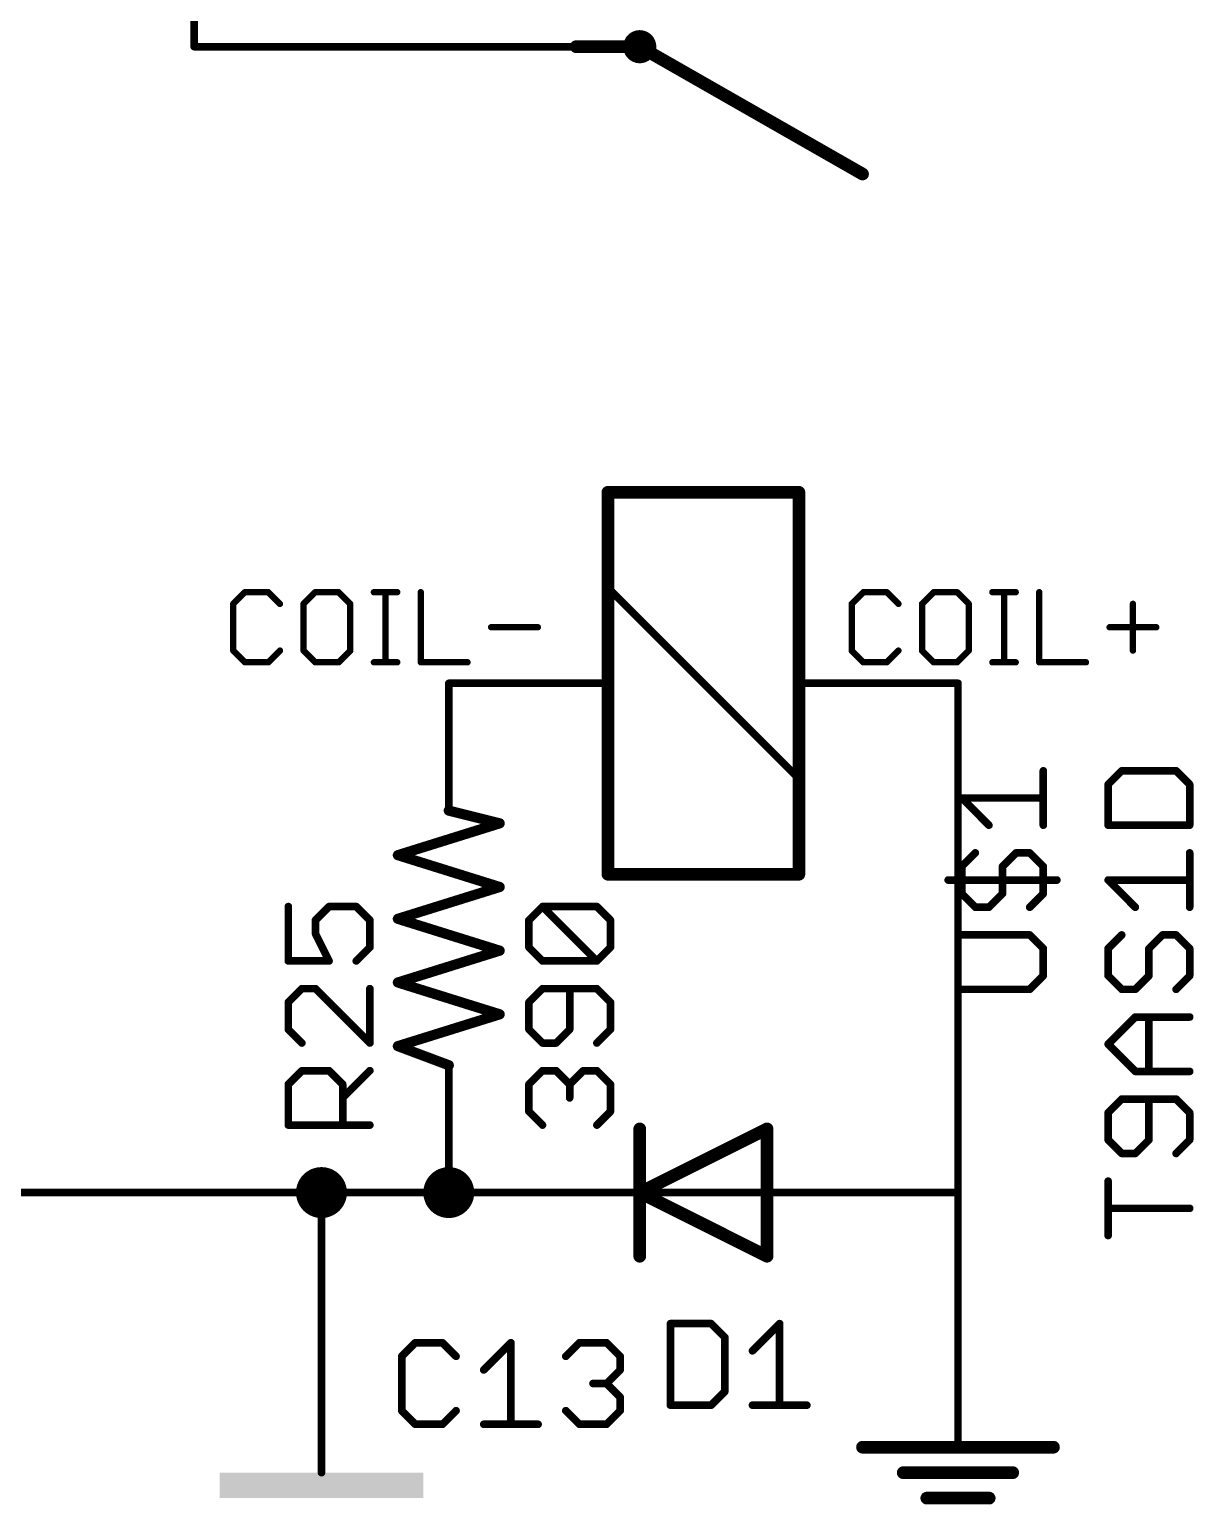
# Model space of a CAD drawing. Extents: x -40 to 215, y -109 to 87.
# Drawn here: x 11.95 to 35.18, y -6.22 to 23.2 of the extents above; entities that cross this region are included whole.
import ezdxf

# ---------------------------------------------------------------- set-up
doc = ezdxf.new("R2010")
doc.units = 0
for name, color, linetype in [('91', 94, 'CONTINUOUS'), ('94', 14, 'CONTINUOUS'), ('95', 251, 'CONTINUOUS'), ('96', 251, 'CONTINUOUS')]:
    doc.layers.add(name, color=color, linetype=linetype)

# ---------------------------------------------------------------- blocks, each defined once
blk = doc.blocks.new('RECT')
blk.add_solid([(-0.5, -0.5), (0.5, -0.5), (-0.5, 0.5), (0.5, 0.5)])

msp = doc.modelspace()

# ---------------------------------------------------------------- linework, layer by layer
at = {"layer": '91', "const_width": 0.1524}
for points in [[(15.24, 33.02), (15.24, 22.86)], [(15.24, 22.86), (20.32, 22.86)], [(30.48, 10.16), (30.48, 0)], [(2.54, 0), (17.78, 0)], [(20.32, 0), (17.78, 0)], [(17.78, 0), (17.78, -2.54)], [(22.86, 0), (20.32, 0)], [(30.48, 0), (27.94, 0)], [(30.48, 0), (30.48, -2.54)]]:
    msp.add_lwpolyline(points, dxfattribs=at)
at = {"layer": '91'}
for points, const_width in [([(15.24, 22.8981, 1), (15.24, 22.8219)], 0.0762), ([(15.2019, 22.86, 1), (15.2781, 22.86)], 0.0762), ([(20.32, 22.8219, 1), (20.32, 22.8981)], 0.0762), ([(30.5181, 10.16, 1), (30.4419, 10.16)], 0.0762), ([(17.78, -0.254, 1), (17.78, 0.254, 1), (17.78, -0.254)], 0.508), ([(20.32, -0.254, 1), (20.32, 0.254, 1), (20.32, -0.254)], 0.508), ([(17.78, 0.0381, 1), (17.78, -0.0381)], 0.0762), ([(17.8181, 0, 1), (17.7419, 0)], 0.0762), ([(17.78, -0.0381, 1), (17.78, 0.0381)], 0.0762), ([(20.32, 0.0381, 1), (20.32, -0.0381)], 0.0762), ([(20.32, -0.0381, 1), (20.32, 0.0381)], 0.0762), ([(22.86, -0.0381, 1), (22.86, 0.0381)], 0.0762), ([(27.94, 0.0381, 1), (27.94, -0.0381)], 0.0762), ([(30.5181, 0, 1), (30.4419, 0)], 0.0762), ([(30.4419, 0, 1), (30.5181, 0)], 0.0762), ([(30.48, -0.0381, 1), (30.48, 0.0381)], 0.0762), ([(17.7419, -2.54, 1), (17.8181, -2.54)], 0.0762), ([(30.4419, -2.54, 1), (30.5181, -2.54)], 0.0762)]:
    msp.add_lwpolyline(points, format="xyb", dxfattribs=dict(at, const_width=const_width))
at = {"layer": '94'}
for points, const_width in [([(24.13, 22.86), (22.86, 22.86)], 0.254), ([(24.13, 22.86), (28.575, 20.32)], 0.254), ([(20.32, 22.86), (22.86, 22.86)], 0.1524), ([(23.495, 13.97), (23.495, 12.065)], 0.254), ([(27.305, 13.97), (23.495, 13.97)], 0.254), ([(27.305, 10.16), (27.305, 13.97)], 0.254), ([(23.495, 12.065), (23.495, 10.16)], 0.254), ([(23.495, 12.065), (27.305, 8.255)], 0.1524), ([(20.32, 10.16), (20.32, 7.62)], 0.1524), ([(20.32, 10.16), (22.86, 10.16)], 0.1524), ([(22.86, 10.16), (23.495, 10.16)], 0.1524), ([(23.495, 10.16), (23.495, 6.35)], 0.254), ([(27.305, 8.255), (27.305, 10.16)], 0.254), ([(27.94, 10.16), (27.305, 10.16)], 0.1524), ([(30.48, 10.16), (27.94, 10.16)], 0.1524), ([(27.305, 6.35), (27.305, 8.255)], 0.254), ([(21.336, 7.366), (20.32, 7.62)], 0.2032), ([(19.304, 6.731), (21.336, 7.366)], 0.2032), ([(21.336, 6.096), (19.304, 6.731)], 0.2032), ([(23.495, 6.35), (27.305, 6.35)], 0.254), ([(19.304, 5.461), (21.336, 6.096)], 0.2032), ([(21.336, 4.826), (19.304, 5.461)], 0.2032), ([(19.304, 4.191), (21.336, 4.826)], 0.2032), ([(21.336, 3.556), (19.304, 4.191)], 0.2032), ([(19.304, 2.921), (21.336, 3.556)], 0.2032), ([(20.32, 2.54), (19.304, 2.921)], 0.2032), ([(20.32, 0), (20.32, 2.54)], 0.1524), ([(26.67, 1.27), (24.13, 0)], 0.254), ([(24.13, 0), (24.13, 1.27)], 0.254), ([(26.67, -1.27), (26.67, 1.27)], 0.254), ([(22.86, 0), (25.4, 0)], 0.1524), ([(24.13, 0), (26.67, -1.27)], 0.254), ([(24.13, -1.27), (24.13, 0)], 0.254), ([(27.94, 0), (25.4, 0)], 0.1524), ([(17.78, -2.54), (17.78, -5.08)], 0.1524), ([(30.48, -2.54), (30.48, -5.08)], 0.1524), ([(28.575, -5.08), (32.385, -5.08)], 0.254), ([(17.78, -5.08), (17.78, -5.588)], 0.1524), ([(29.3878, -5.588), (31.5722, -5.588)], 0.254), ([(29.8577, -6.096), (31.1023, -6.096)], 0.254)]:
    msp.add_lwpolyline(points, dxfattribs=dict(at, const_width=const_width))
for points, const_width in [([(22.86, 22.9235, 1), (22.86, 22.7965)], 0.127), ([(24.13, 22.733, 1), (24.13, 22.987, 1), (24.13, 22.733)], 0.4064), ([(24.1615, 22.9151, 1), (24.0985, 22.8049)], 0.127), ([(24.13, 22.7965, 1), (24.13, 22.9235)], 0.127), ([(20.32, 22.8981, 1), (20.32, 22.8219)], 0.0762), ([(22.86, 22.8219, 1), (22.86, 22.8981)], 0.0762), ([(28.5435, 20.2649, 1), (28.6065, 20.3751)], 0.127), ([(23.5585, 13.97, 1), (23.4315, 13.97)], 0.127), ([(23.495, 14.0335, 1), (23.495, 13.9065)], 0.127), ([(27.3685, 13.97, 1), (27.2415, 13.97)], 0.127), ([(27.305, 13.9065, 1), (27.305, 14.0335)], 0.127), ([(23.5585, 12.065, 1), (23.4315, 12.065)], 0.127), ([(23.4315, 12.065, 1), (23.5585, 12.065)], 0.127), ([(23.5219, 12.0919, 1), (23.4681, 12.0381)], 0.0762), ([(20.3581, 10.16, 1), (20.2819, 10.16)], 0.0762), ([(20.32, 10.1981, 1), (20.32, 10.1219)], 0.0762), ([(22.86, 10.1981, 1), (22.86, 10.1219)], 0.0762), ([(22.86, 10.1219, 1), (22.86, 10.1981)], 0.0762), ([(23.5585, 10.16, 1), (23.4315, 10.16)], 0.127), ([(23.4315, 10.16, 1), (23.5585, 10.16)], 0.127), ([(23.495, 10.1219, 1), (23.495, 10.1981)], 0.0762), ([(27.3685, 10.16, 1), (27.2415, 10.16)], 0.127), ([(27.2415, 10.16, 1), (27.3685, 10.16)], 0.127), ([(27.305, 10.1981, 1), (27.305, 10.1219)], 0.0762), ([(27.94, 10.1981, 1), (27.94, 10.1219)], 0.0762), ([(27.94, 10.1219, 1), (27.94, 10.1981)], 0.0762), ([(30.48, 10.1219, 1), (30.48, 10.1981)], 0.0762), ([(27.3685, 8.255, 1), (27.2415, 8.255)], 0.127), ([(27.2415, 8.255, 1), (27.3685, 8.255)], 0.127), ([(27.2781, 8.2281, 1), (27.3319, 8.2819)], 0.0762), ([(20.3323, 7.6693, 1), (20.3077, 7.5707)], 0.1016), ([(20.2819, 7.62, 1), (20.3581, 7.62)], 0.0762), ([(21.3512, 7.3175, 1), (21.3208, 7.4145)], 0.1016), ([(21.3237, 7.3167, 1), (21.3483, 7.4153)], 0.1016), ([(19.3192, 6.7795, 1), (19.2888, 6.6825)], 0.1016), ([(19.2888, 6.7795, 1), (19.3192, 6.6825)], 0.1016), ([(23.495, 6.4135, 1), (23.495, 6.2865)], 0.127), ([(27.305, 6.2865, 1), (27.305, 6.4135)], 0.127), ([(21.3512, 6.0475, 1), (21.3208, 6.1445)], 0.1016), ([(21.3208, 6.0475, 1), (21.3512, 6.1445)], 0.1016), ([(23.4315, 6.35, 1), (23.5585, 6.35)], 0.127), ([(27.2415, 6.35, 1), (27.3685, 6.35)], 0.127), ([(19.3192, 5.5095, 1), (19.2888, 5.4125)], 0.1016), ([(19.2888, 5.5095, 1), (19.3192, 5.4125)], 0.1016), ([(21.3512, 4.7775, 1), (21.3208, 4.8745)], 0.1016), ([(21.3208, 4.7775, 1), (21.3512, 4.8745)], 0.1016), ([(19.3192, 4.2395, 1), (19.2888, 4.1425)], 0.1016), ([(19.2888, 4.2395, 1), (19.3192, 4.1425)], 0.1016), ([(21.3512, 3.5075, 1), (21.3208, 3.6045)], 0.1016), ([(21.3208, 3.5075, 1), (21.3512, 3.6045)], 0.1016), ([(19.3218, 2.9686, 1), (19.2862, 2.8734)], 0.1016), ([(19.2888, 2.9695, 1), (19.3192, 2.8725)], 0.1016), ([(20.3581, 2.54, 1), (20.2819, 2.54)], 0.0762), ([(20.3022, 2.4924, 1), (20.3378, 2.5876)], 0.1016), ([(24.1935, 1.27, 1), (24.0665, 1.27)], 0.127), ([(26.7335, 1.27, 1), (26.6065, 1.27)], 0.127), ([(26.6984, 1.2132, 1), (26.6416, 1.3268)], 0.127), ([(20.2819, 0, 1), (20.3581, 0)], 0.0762), ([(22.86, 0.0381, 1), (22.86, -0.0381)], 0.0762), ([(24.1584, 0.0568, 1), (24.1016, -0.0568)], 0.127), ([(24.1935, 0, 1), (24.0665, 0)], 0.127), ([(24.1016, 0.0568, 1), (24.1584, -0.0568)], 0.127), ([(24.0665, 0, 1), (24.1935, 0)], 0.127), ([(25.4, 0.0381, 1), (25.4, -0.0381)], 0.0762), ([(25.4, -0.0381, 1), (25.4, 0.0381)], 0.0762), ([(27.94, -0.0381, 1), (27.94, 0.0381)], 0.0762), ([(26.6416, -1.3268, 1), (26.6984, -1.2132)], 0.127), ([(24.0665, -1.27, 1), (24.1935, -1.27)], 0.127), ([(26.6065, -1.27, 1), (26.7335, -1.27)], 0.127), ([(17.8181, -2.54, 1), (17.7419, -2.54)], 0.0762), ([(30.5181, -2.54, 1), (30.4419, -2.54)], 0.0762), ([(28.575, -5.0165, 1), (28.575, -5.1435)], 0.127), ([(32.385, -5.1435, 1), (32.385, -5.0165)], 0.127), ([(17.8181, -5.08, 1), (17.7419, -5.08)], 0.0762), ([(17.7419, -5.08, 1), (17.8181, -5.08)], 0.0762), ([(30.4419, -5.08, 1), (30.5181, -5.08)], 0.0762), ([(17.7419, -5.588, 1), (17.8181, -5.588)], 0.0762), ([(29.3878, -5.5245, 1), (29.3878, -5.6515)], 0.127), ([(31.5722, -5.6515, 1), (31.5722, -5.5245)], 0.127), ([(29.8577, -6.0325, 1), (29.8577, -6.1595)], 0.127), ([(31.1023, -6.1595, 1), (31.1023, -6.0325)], 0.127)]:
    msp.add_lwpolyline(points, format="xyb", dxfattribs=dict(at, const_width=const_width))
at = {"layer": '95'}
for points, const_width in [([(16.2523, 11.9773), (16.0193, 11.7443)], 0.127), ([(16.0193, 11.7443), (16.0193, 10.8121)], 0.127), ([(16.7184, 11.9773), (16.2523, 11.9773)], 0.127), ([(16.9514, 11.7443), (16.7184, 11.9773)], 0.127), ([(17.6556, 11.9773), (17.4225, 11.7443)], 0.127), ([(17.4225, 11.7443), (17.4225, 10.8121)], 0.127), ([(18.1216, 11.9773), (17.6556, 11.9773)], 0.127), ([(18.3547, 11.7443), (18.1216, 11.9773)], 0.127), ([(18.3547, 10.8121), (18.3547, 11.7443)], 0.127), ([(18.8258, 11.9773), (19.2919, 11.9773)], 0.127), ([(19.0589, 10.5791), (19.0589, 11.9773)], 0.127), ([(19.7613, 11.9773), (19.7613, 10.5791)], 0.127), ([(28.5921, 11.9773), (28.3591, 11.7443)], 0.127), ([(28.3591, 11.7443), (28.3591, 10.8121)], 0.127), ([(29.0582, 11.9773), (28.5921, 11.9773)], 0.127), ([(29.2912, 11.7443), (29.0582, 11.9773)], 0.127), ([(29.9954, 11.9773), (29.7624, 11.7443)], 0.127), ([(29.7624, 11.7443), (29.7624, 10.8121)], 0.127), ([(30.4615, 11.9773), (29.9954, 11.9773)], 0.127), ([(30.6945, 11.7443), (30.4615, 11.9773)], 0.127), ([(30.6945, 10.8121), (30.6945, 11.7443)], 0.127), ([(31.1657, 11.9773), (31.6317, 11.9773)], 0.127), ([(31.3987, 10.5791), (31.3987, 11.9773)], 0.127), ([(32.1012, 11.9773), (32.1012, 10.5791)], 0.127), ([(33.9705, 11.7443), (33.9705, 10.8121)], 0.127), ([(21.1646, 11.2782), (22.0967, 11.2782)], 0.127), ([(33.5045, 11.2782), (34.4366, 11.2782)], 0.127), ([(16.0193, 10.8121), (16.2523, 10.5791)], 0.127), ([(16.2523, 10.5791), (16.7184, 10.5791)], 0.127), ([(16.7184, 10.5791), (16.9514, 10.8121)], 0.127), ([(17.4225, 10.8121), (17.6556, 10.5791)], 0.127), ([(17.6556, 10.5791), (18.1216, 10.5791)], 0.127), ([(18.1216, 10.5791), (18.3547, 10.8121)], 0.127), ([(18.8258, 10.5791), (19.2919, 10.5791)], 0.127), ([(19.7613, 10.5791), (20.6935, 10.5791)], 0.127), ([(28.3591, 10.8121), (28.5921, 10.5791)], 0.127), ([(28.5921, 10.5791), (29.0582, 10.5791)], 0.127), ([(29.0582, 10.5791), (29.2912, 10.8121)], 0.127), ([(29.7624, 10.8121), (29.9954, 10.5791)], 0.127), ([(29.9954, 10.5791), (30.4615, 10.5791)], 0.127), ([(30.4615, 10.5791), (30.6945, 10.8121)], 0.127), ([(31.1657, 10.5791), (31.6317, 10.5791)], 0.127), ([(32.1012, 10.5791), (33.0333, 10.5791)], 0.127), ([(32.1818, 7.329), (32.1818, 8.4137)], 0.1524), ([(31.0971, 7.329), (30.5548, 7.8714)], 0.1524), ([(30.5548, 7.8714), (32.1818, 7.8714)], 0.1524), ([(30.5548, 6.5054), (30.826, 6.7765)], 0.1524), ([(31.6395, 6.7765), (31.3683, 6.5054)], 0.1524), ([(31.9106, 6.7765), (31.6395, 6.7765)], 0.1524), ([(32.1818, 6.5054), (31.9106, 6.7765)], 0.1524), ([(30.5548, 5.963), (30.5548, 6.5054)], 0.1524), ([(31.3683, 6.5054), (31.3683, 5.963)], 0.1524), ([(32.1818, 5.963), (32.1818, 6.5054)], 0.1524), ([(30.2836, 6.2342), (32.453, 6.2342)], 0.1524), ([(30.826, 5.6919), (30.5548, 5.963)], 0.1524), ([(31.3683, 5.963), (31.0971, 5.6919)], 0.1524), ([(31.9106, 5.6919), (32.1818, 5.963)], 0.1524), ([(17.1182, 5.7052), (17.1182, 4.6205)], 0.1524), ([(17.6605, 5.434), (17.9317, 5.7052)], 0.1524), ([(17.9317, 5.7052), (18.474, 5.7052)], 0.1524), ([(18.474, 5.7052), (18.7452, 5.434)], 0.1524), ([(31.0971, 5.6919), (30.826, 5.6919)], 0.1524), ([(17.6605, 5.1628), (17.6605, 5.434)], 0.1524), ([(18.7452, 5.434), (18.7452, 4.8917)], 0.1524), ([(17.9317, 4.6205), (17.6605, 5.1628)], 0.1524), ([(31.9106, 5.1394), (30.5548, 5.1394)], 0.1524), ([(32.1818, 4.8682), (31.9106, 5.1394)], 0.1524), ([(18.7452, 4.8917), (18.474, 4.6205)], 0.1524), ([(32.1818, 4.3259), (32.1818, 4.8682)], 0.1524), ([(17.1182, 4.6205), (17.9317, 4.6205)], 0.1524), ([(17.3894, 4.068), (17.1182, 3.7969)], 0.1524), ([(17.6605, 4.068), (17.3894, 4.068)], 0.1524), ([(18.7452, 2.9834), (17.6605, 4.068)], 0.1524), ([(18.7452, 4.068), (18.7452, 2.9834)], 0.1524), ([(30.5548, 4.0547), (31.9106, 4.0547)], 0.1524), ([(31.9106, 4.0547), (32.1818, 4.3259)], 0.1524), ([(17.1182, 3.7969), (17.1182, 3.2545)], 0.1524), ([(17.1182, 3.2545), (17.3894, 2.9834)], 0.1524), ([(17.1182, 2.1597), (17.3894, 2.4309)], 0.1524), ([(17.3894, 2.4309), (17.9317, 2.4309)], 0.1524), ([(17.9317, 2.4309), (18.2029, 2.1597)], 0.1524), ([(18.2029, 1.8885), (18.7452, 2.4309)], 0.1524), ([(17.1182, 1.3462), (17.1182, 2.1597)], 0.1524), ([(18.2029, 2.1597), (18.2029, 1.3462)], 0.1524), ([(18.7452, 1.3462), (17.1182, 1.3462)], 0.1524), ([(24.7419, -2.6148), (24.7419, -4.2418)], 0.1524), ([(25.5554, -2.6148), (24.7419, -2.6148)], 0.1524), ([(25.8265, -2.886), (25.5554, -2.6148)], 0.1524), ([(26.379, -3.1571), (26.9214, -2.6148)], 0.1524), ([(26.9214, -2.6148), (26.9214, -4.2418)], 0.1524), ([(19.6514, -2.9958), (19.3802, -3.267)], 0.1524), ([(20.1937, -2.9958), (19.6514, -2.9958)], 0.1524), ([(20.4649, -3.267), (20.1937, -2.9958)], 0.1524), ([(21.0174, -3.5381), (21.5597, -2.9958)], 0.1524), ([(21.5597, -2.9958), (21.5597, -4.6228)], 0.1524), ([(22.6545, -3.267), (22.9257, -2.9958)], 0.1524), ([(22.9257, -2.9958), (23.468, -2.9958)], 0.1524), ([(23.468, -2.9958), (23.7392, -3.267)], 0.1524), ([(25.8265, -3.9706), (25.8265, -2.886)], 0.1524), ([(19.3802, -3.267), (19.3802, -4.3516)], 0.1524), ([(23.7392, -3.267), (23.7392, -3.5381)], 0.1524), ([(23.7392, -3.5381), (23.468, -3.8093)], 0.1524), ([(23.468, -3.8093), (23.1968, -3.8093)], 0.1524), ([(23.468, -3.8093), (23.7392, -4.0805)], 0.1524), ([(23.7392, -4.0805), (23.7392, -4.3516)], 0.1524), ([(25.5554, -4.2418), (25.8265, -3.9706)], 0.1524), ([(19.3802, -4.3516), (19.6514, -4.6228)], 0.1524), ([(20.1937, -4.6228), (20.4649, -4.3516)], 0.1524), ([(22.9257, -4.6228), (22.6545, -4.3516)], 0.1524), ([(23.7392, -4.3516), (23.468, -4.6228)], 0.1524), ([(24.7419, -4.2418), (25.5554, -4.2418)], 0.1524), ([(26.379, -4.2418), (27.4637, -4.2418)], 0.1524), ([(19.6514, -4.6228), (20.1937, -4.6228)], 0.1524), ([(21.0174, -4.6228), (22.102, -4.6228)], 0.1524), ([(23.468, -4.6228), (22.9257, -4.6228)], 0.1524)]:
    msp.add_lwpolyline(points, dxfattribs=dict(at, const_width=const_width))
for points, const_width in [([(16.051, 11.7443, 1), (15.9875, 11.7443)], 0.0635), ([(15.9968, 11.7667, 1), (16.0417, 11.7218)], 0.0635), ([(16.2523, 12.009, 1), (16.2523, 11.9455)], 0.0635), ([(16.2747, 11.9548, 1), (16.2298, 11.9997)], 0.0635), ([(16.7408, 11.9997, 1), (16.6959, 11.9548)], 0.0635), ([(16.7184, 11.9455, 1), (16.7184, 12.009)], 0.0635), ([(16.9289, 11.7218, 1), (16.9738, 11.7667)], 0.0635), ([(17.4543, 11.7443, 1), (17.3908, 11.7443)], 0.0635), ([(17.4001, 11.7667, 1), (17.445, 11.7218)], 0.0635), ([(17.6556, 12.009, 1), (17.6556, 11.9455)], 0.0635), ([(17.678, 11.9548, 1), (17.6331, 11.9997)], 0.0635), ([(18.1441, 11.9997, 1), (18.0992, 11.9548)], 0.0635), ([(18.1216, 11.9455, 1), (18.1216, 12.009)], 0.0635), ([(18.3864, 11.7443, 1), (18.3229, 11.7443)], 0.0635), ([(18.3322, 11.7218, 1), (18.3771, 11.7667)], 0.0635), ([(18.8258, 12.009, 1), (18.8258, 11.9455)], 0.0635), ([(19.0906, 11.9773, 1), (19.0271, 11.9773)], 0.0635), ([(19.2919, 11.9455, 1), (19.2919, 12.009)], 0.0635), ([(19.7931, 11.9773, 1), (19.7296, 11.9773)], 0.0635), ([(28.3366, 11.7667, 1), (28.3816, 11.7218)], 0.0635), ([(28.3909, 11.7443, 1), (28.3274, 11.7443)], 0.0635), ([(28.5921, 12.009, 1), (28.5921, 11.9455)], 0.0635), ([(28.6146, 11.9548, 1), (28.5697, 11.9997)], 0.0635), ([(29.0806, 11.9997, 1), (29.0357, 11.9548)], 0.0635), ([(29.0582, 11.9455, 1), (29.0582, 12.009)], 0.0635), ([(29.2688, 11.7218, 1), (29.3137, 11.7667)], 0.0635), ([(29.7941, 11.7443, 1), (29.7306, 11.7443)], 0.0635), ([(29.7399, 11.7667, 1), (29.7848, 11.7218)], 0.0635), ([(29.9954, 12.009, 1), (29.9954, 11.9455)], 0.0635), ([(30.0179, 11.9548, 1), (29.973, 11.9997)], 0.0635), ([(30.4839, 11.9997, 1), (30.439, 11.9548)], 0.0635), ([(30.4615, 11.9455, 1), (30.4615, 12.009)], 0.0635), ([(30.7263, 11.7443, 1), (30.6628, 11.7443)], 0.0635), ([(30.6721, 11.7218, 1), (30.717, 11.7667)], 0.0635), ([(31.1657, 12.009, 1), (31.1657, 11.9455)], 0.0635), ([(31.4304, 11.9773, 1), (31.3669, 11.9773)], 0.0635), ([(31.6317, 11.9455, 1), (31.6317, 12.009)], 0.0635), ([(32.1329, 11.9773, 1), (32.0694, 11.9773)], 0.0635), ([(34.0023, 11.7443, 1), (33.9388, 11.7443)], 0.0635), ([(21.1646, 11.3099, 1), (21.1646, 11.2464)], 0.0635), ([(22.0967, 11.2464, 1), (22.0967, 11.3099)], 0.0635), ([(33.5045, 11.3099, 1), (33.5045, 11.2464)], 0.0635), ([(34.4366, 11.2464, 1), (34.4366, 11.3099)], 0.0635), ([(16.0417, 10.8346, 1), (15.9968, 10.7897)], 0.0635), ([(15.9875, 10.8121, 1), (16.051, 10.8121)], 0.0635), ([(16.2523, 10.6109, 1), (16.2523, 10.5473)], 0.0635), ([(16.2298, 10.5566, 1), (16.2747, 10.6016)], 0.0635), ([(16.6959, 10.6016, 1), (16.7408, 10.5566)], 0.0635), ([(16.7184, 10.5473, 1), (16.7184, 10.6109)], 0.0635), ([(16.9738, 10.7897, 1), (16.9289, 10.8346)], 0.0635), ([(17.3908, 10.8121, 1), (17.4543, 10.8121)], 0.0635), ([(17.445, 10.8346, 1), (17.4001, 10.7897)], 0.0635), ([(17.6556, 10.6109, 1), (17.6556, 10.5473)], 0.0635), ([(17.6331, 10.5566, 1), (17.678, 10.6016)], 0.0635), ([(18.0992, 10.6016, 1), (18.1441, 10.5566)], 0.0635), ([(18.1216, 10.5473, 1), (18.1216, 10.6109)], 0.0635), ([(18.3229, 10.8121, 1), (18.3864, 10.8121)], 0.0635), ([(18.3771, 10.7897, 1), (18.3322, 10.8346)], 0.0635), ([(18.8258, 10.6109, 1), (18.8258, 10.5473)], 0.0635), ([(19.0271, 10.5791, 1), (19.0906, 10.5791)], 0.0635), ([(19.2919, 10.5473, 1), (19.2919, 10.6109)], 0.0635), ([(19.7613, 10.6109, 1), (19.7613, 10.5473)], 0.0635), ([(19.7296, 10.5791, 1), (19.7931, 10.5791)], 0.0635), ([(20.6935, 10.5473, 1), (20.6935, 10.6109)], 0.0635), ([(28.3816, 10.8346, 1), (28.3366, 10.7897)], 0.0635), ([(28.3274, 10.8121, 1), (28.3909, 10.8121)], 0.0635), ([(28.5921, 10.6109, 1), (28.5921, 10.5473)], 0.0635), ([(28.5697, 10.5566, 1), (28.6146, 10.6016)], 0.0635), ([(29.0357, 10.6016, 1), (29.0806, 10.5566)], 0.0635), ([(29.0582, 10.5473, 1), (29.0582, 10.6109)], 0.0635), ([(29.3137, 10.7897, 1), (29.2688, 10.8346)], 0.0635), ([(29.7306, 10.8121, 1), (29.7941, 10.8121)], 0.0635), ([(29.7848, 10.8346, 1), (29.7399, 10.7897)], 0.0635), ([(29.9954, 10.6109, 1), (29.9954, 10.5473)], 0.0635), ([(29.973, 10.5566, 1), (30.0179, 10.6016)], 0.0635), ([(30.439, 10.6016, 1), (30.4839, 10.5566)], 0.0635), ([(30.4615, 10.5473, 1), (30.4615, 10.6109)], 0.0635), ([(30.6628, 10.8121, 1), (30.7263, 10.8121)], 0.0635), ([(30.717, 10.7897, 1), (30.6721, 10.8346)], 0.0635), ([(31.1657, 10.6109, 1), (31.1657, 10.5473)], 0.0635), ([(31.3669, 10.5791, 1), (31.4304, 10.5791)], 0.0635), ([(31.6317, 10.5473, 1), (31.6317, 10.6109)], 0.0635), ([(32.1012, 10.6109, 1), (32.1012, 10.5473)], 0.0635), ([(32.0694, 10.5791, 1), (32.1329, 10.5791)], 0.0635), ([(33.0333, 10.5473, 1), (33.0333, 10.6109)], 0.0635), ([(33.9388, 10.8121, 1), (34.0023, 10.8121)], 0.0635), ([(32.2199, 8.4137, 1), (32.1437, 8.4137)], 0.0762), ([(30.5818, 7.8983, 1), (30.5279, 7.8444)], 0.0762), ([(30.5548, 7.9095, 1), (30.5548, 7.8333)], 0.0762), ([(32.1818, 7.8333, 1), (32.1818, 7.9095)], 0.0762), ([(31.0702, 7.3021, 1), (31.1241, 7.356)], 0.0762), ([(32.1437, 7.329, 1), (32.2199, 7.329)], 0.0762), ([(30.8529, 6.7496, 1), (30.799, 6.8035)], 0.0762), ([(31.6395, 6.8146, 1), (31.6395, 6.7384)], 0.0762), ([(31.6664, 6.7496, 1), (31.6125, 6.8035)], 0.0762), ([(31.9376, 6.8035, 1), (31.8837, 6.7496)], 0.0762), ([(31.9106, 6.7384, 1), (31.9106, 6.8146)], 0.0762), ([(30.5929, 6.5054, 1), (30.5167, 6.5054)], 0.0762), ([(30.5279, 6.5323, 1), (30.5818, 6.4784)], 0.0762), ([(31.4064, 6.5054, 1), (31.3302, 6.5054)], 0.0762), ([(31.3414, 6.5323, 1), (31.3952, 6.4784)], 0.0762), ([(32.2199, 6.5054, 1), (32.1437, 6.5054)], 0.0762), ([(32.1549, 6.4784, 1), (32.2087, 6.5323)], 0.0762), ([(30.2836, 6.2723, 1), (30.2836, 6.1961)], 0.0762), ([(32.453, 6.1961, 1), (32.453, 6.2723)], 0.0762), ([(30.5818, 5.99, 1), (30.5279, 5.9361)], 0.0762), ([(30.5167, 5.963, 1), (30.5929, 5.963)], 0.0762), ([(31.3302, 5.963, 1), (31.4064, 5.963)], 0.0762), ([(31.3952, 5.9361, 1), (31.3414, 5.99)], 0.0762), ([(32.1437, 5.963, 1), (32.2199, 5.963)], 0.0762), ([(32.2087, 5.9361, 1), (32.1549, 5.99)], 0.0762), ([(17.1563, 5.7052, 1), (17.0801, 5.7052)], 0.0762), ([(17.9317, 5.7433, 1), (17.9317, 5.6671)], 0.0762), ([(17.9586, 5.6782, 1), (17.9048, 5.7321)], 0.0762), ([(18.501, 5.7321, 1), (18.4471, 5.6782)], 0.0762), ([(18.474, 5.6671, 1), (18.474, 5.7433)], 0.0762), ([(30.826, 5.73, 1), (30.826, 5.6538)], 0.0762), ([(30.799, 5.6649, 1), (30.8529, 5.7188)], 0.0762), ([(31.0702, 5.7188, 1), (31.1241, 5.6649)], 0.0762), ([(31.0971, 5.6538, 1), (31.0971, 5.73)], 0.0762), ([(31.8837, 5.7188, 1), (31.9376, 5.6649)], 0.0762), ([(17.6986, 5.434, 1), (17.6224, 5.434)], 0.0762), ([(17.6336, 5.4609, 1), (17.6875, 5.4071)], 0.0762), ([(18.7833, 5.434, 1), (18.7071, 5.434)], 0.0762), ([(18.7183, 5.4071, 1), (18.7721, 5.4609)], 0.0762), ([(17.6224, 5.1628, 1), (17.6986, 5.1628)], 0.0762), ([(17.6946, 5.1799, 1), (17.6265, 5.1458)], 0.0762), ([(30.5548, 5.1775, 1), (30.5548, 5.1013)], 0.0762), ([(31.9376, 5.1663, 1), (31.8837, 5.1124)], 0.0762), ([(31.9106, 5.1013, 1), (31.9106, 5.1775)], 0.0762), ([(18.7071, 4.8917, 1), (18.7833, 4.8917)], 0.0762), ([(18.7721, 4.8647, 1), (18.7183, 4.9186)], 0.0762), ([(32.2199, 4.8682, 1), (32.1437, 4.8682)], 0.0762), ([(32.1549, 4.8413, 1), (32.2087, 4.8952)], 0.0762), ([(17.1182, 4.6586, 1), (17.1182, 4.5824)], 0.0762), ([(17.0801, 4.6205, 1), (17.1563, 4.6205)], 0.0762), ([(17.8976, 4.6035, 1), (17.9658, 4.6376)], 0.0762), ([(17.9317, 4.5824, 1), (17.9317, 4.6586)], 0.0762), ([(18.4471, 4.6475, 1), (18.501, 4.5936)], 0.0762), ([(17.3894, 4.1061, 1), (17.3894, 4.0299)], 0.0762), ([(17.4163, 4.0411, 1), (17.3624, 4.095)], 0.0762), ([(17.6875, 4.095, 1), (17.6336, 4.0411)], 0.0762), ([(17.6605, 4.0299, 1), (17.6605, 4.1061)], 0.0762), ([(18.7833, 4.068, 1), (18.7071, 4.068)], 0.0762), ([(30.5548, 4.0928, 1), (30.5548, 4.0166)], 0.0762), ([(31.8837, 4.0817, 1), (31.9376, 4.0278)], 0.0762), ([(31.9106, 4.0166, 1), (31.9106, 4.0928)], 0.0762), ([(32.1437, 4.3259, 1), (32.2199, 4.3259)], 0.0762), ([(32.2087, 4.2989, 1), (32.1549, 4.3528)], 0.0762), ([(17.1563, 3.7969, 1), (17.0801, 3.7969)], 0.0762), ([(17.0913, 3.8238, 1), (17.1452, 3.7699)], 0.0762), ([(17.1452, 3.2815, 1), (17.0913, 3.2276)], 0.0762), ([(17.0801, 3.2545, 1), (17.1563, 3.2545)], 0.0762), ([(17.3624, 2.9564, 1), (17.4163, 3.0103)], 0.0762), ([(18.7071, 2.9834, 1), (18.7833, 2.9834)], 0.0762), ([(18.7183, 2.9564, 1), (18.7721, 3.0103)], 0.0762), ([(17.3894, 2.469, 1), (17.3894, 2.3928)], 0.0762), ([(17.4163, 2.4039, 1), (17.3624, 2.4578)], 0.0762), ([(17.9586, 2.4578, 1), (17.9048, 2.4039)], 0.0762), ([(17.9317, 2.3928, 1), (17.9317, 2.469)], 0.0762), ([(18.7721, 2.4039, 1), (18.7183, 2.4578)], 0.0762), ([(17.1563, 2.1597, 1), (17.0801, 2.1597)], 0.0762), ([(17.0913, 2.1866, 1), (17.1452, 2.1328)], 0.0762), ([(18.241, 2.1597, 1), (18.1648, 2.1597)], 0.0762), ([(18.1759, 2.1328, 1), (18.2298, 2.1866)], 0.0762), ([(18.1759, 1.9155, 1), (18.2298, 1.8616)], 0.0762), ([(17.1182, 1.3843, 1), (17.1182, 1.3081)], 0.0762), ([(17.0801, 1.3462, 1), (17.1563, 1.3462)], 0.0762), ([(18.1648, 1.3462, 1), (18.241, 1.3462)], 0.0762), ([(18.7452, 1.3081, 1), (18.7452, 1.3843)], 0.0762), ([(24.78, -2.6148, 1), (24.7038, -2.6148)], 0.0762), ([(24.7419, -2.5767, 1), (24.7419, -2.6529)], 0.0762), ([(25.5823, -2.5879, 1), (25.5284, -2.6418)], 0.0762), ([(25.5554, -2.6529, 1), (25.5554, -2.5767)], 0.0762), ([(26.9595, -2.6148, 1), (26.8833, -2.6148)], 0.0762), ([(26.9483, -2.6418, 1), (26.8944, -2.5879)], 0.0762), ([(19.6514, -2.9577, 1), (19.6514, -3.0339)], 0.0762), ([(19.6783, -3.0228, 1), (19.6244, -2.9689)], 0.0762), ([(20.2206, -2.9689, 1), (20.1668, -3.0228)], 0.0762), ([(20.1937, -3.0339, 1), (20.1937, -2.9577)], 0.0762), ([(21.5978, -2.9958, 1), (21.5216, -2.9958)], 0.0762), ([(21.5866, -3.0228, 1), (21.5327, -2.9689)], 0.0762), ([(22.9257, -2.9577, 1), (22.9257, -3.0339)], 0.0762), ([(22.9526, -3.0228, 1), (22.8987, -2.9689)], 0.0762), ([(23.4949, -2.9689, 1), (23.4411, -3.0228)], 0.0762), ([(23.468, -3.0339, 1), (23.468, -2.9577)], 0.0762), ([(25.8646, -2.886, 1), (25.7884, -2.886)], 0.0762), ([(25.7996, -2.9129, 1), (25.8535, -2.859)], 0.0762), ([(19.4183, -3.267, 1), (19.3421, -3.267)], 0.0762), ([(19.3533, -3.24, 1), (19.4071, -3.2939)], 0.0762), ([(20.4379, -3.2939, 1), (20.4918, -3.24)], 0.0762), ([(22.6276, -3.24, 1), (22.6815, -3.2939)], 0.0762), ([(23.7773, -3.267, 1), (23.7011, -3.267)], 0.0762), ([(23.7122, -3.2939, 1), (23.7661, -3.24)], 0.0762), ([(26.3521, -3.1302, 1), (26.406, -3.1841)], 0.0762), ([(20.9904, -3.5112, 1), (21.0443, -3.5651)], 0.0762), ([(23.7011, -3.5381, 1), (23.7773, -3.5381)], 0.0762), ([(23.7661, -3.5651, 1), (23.7122, -3.5112)], 0.0762), ([(23.1968, -3.7712, 1), (23.1968, -3.8474)], 0.0762), ([(23.4949, -3.7824, 1), (23.4411, -3.8362)], 0.0762), ([(23.4411, -3.7824, 1), (23.4949, -3.8362)], 0.0762), ([(23.468, -3.8474, 1), (23.468, -3.7712)], 0.0762), ([(23.7773, -4.0805, 1), (23.7011, -4.0805)], 0.0762), ([(23.7122, -4.1074, 1), (23.7661, -4.0535)], 0.0762), ([(25.7884, -3.9706, 1), (25.8646, -3.9706)], 0.0762), ([(25.8535, -3.9976, 1), (25.7996, -3.9437)], 0.0762), ([(19.4071, -4.3247, 1), (19.3533, -4.3786)], 0.0762), ([(19.3421, -4.3516, 1), (19.4183, -4.3516)], 0.0762), ([(20.4918, -4.3786, 1), (20.4379, -4.3247)], 0.0762), ([(22.6815, -4.3247, 1), (22.6276, -4.3786)], 0.0762), ([(23.7011, -4.3516, 1), (23.7773, -4.3516)], 0.0762), ([(23.7661, -4.3786, 1), (23.7122, -4.3247)], 0.0762), ([(24.7419, -4.2037, 1), (24.7419, -4.2799)], 0.0762), ([(24.7038, -4.2418, 1), (24.78, -4.2418)], 0.0762), ([(25.5284, -4.2149, 1), (25.5823, -4.2687)], 0.0762), ([(25.5554, -4.2799, 1), (25.5554, -4.2037)], 0.0762), ([(26.379, -4.2037, 1), (26.379, -4.2799)], 0.0762), ([(26.8833, -4.2418, 1), (26.9595, -4.2418)], 0.0762), ([(27.4637, -4.2799, 1), (27.4637, -4.2037)], 0.0762), ([(19.6514, -4.5847, 1), (19.6514, -4.6609)], 0.0762), ([(19.6244, -4.6497, 1), (19.6783, -4.5959)], 0.0762), ([(20.1668, -4.5959, 1), (20.2206, -4.6497)], 0.0762), ([(20.1937, -4.6609, 1), (20.1937, -4.5847)], 0.0762), ([(21.0174, -4.5847, 1), (21.0174, -4.6609)], 0.0762), ([(21.5216, -4.6228, 1), (21.5978, -4.6228)], 0.0762), ([(22.102, -4.6609, 1), (22.102, -4.5847)], 0.0762), ([(22.9257, -4.5847, 1), (22.9257, -4.6609)], 0.0762), ([(22.8987, -4.6497, 1), (22.9526, -4.5959)], 0.0762), ([(23.4411, -4.5959, 1), (23.4949, -4.6497)], 0.0762), ([(23.468, -4.6609, 1), (23.468, -4.5847)], 0.0762)]:
    msp.add_lwpolyline(points, format="xyb", dxfattribs=dict(at, const_width=const_width))
at = {"layer": '96', "const_width": 0.1524}
for points in [[(33.747, 8.4137), (33.4758, 8.1425)], [(34.8316, 8.4137), (33.747, 8.4137)], [(35.1028, 8.1425), (34.8316, 8.4137)], [(33.4758, 8.1425), (33.4758, 7.329)], [(35.1028, 7.329), (35.1028, 8.1425)], [(33.4758, 7.329), (35.1028, 7.329)], [(35.1028, 5.6919), (35.1028, 6.7765)], [(34.0181, 5.6919), (33.4758, 6.2342)], [(33.4758, 6.2342), (35.1028, 6.2342)], [(21.9188, 5.434), (22.19, 5.7052)], [(22.19, 5.7052), (23.2746, 5.7052)], [(23.2746, 4.6205), (22.19, 5.7052)], [(23.2746, 5.7052), (23.5458, 5.434)], [(21.9188, 4.8917), (21.9188, 5.434)], [(23.5458, 5.434), (23.5458, 4.8917)], [(33.747, 5.1394), (33.4758, 4.8682)], [(34.2893, 4.8682), (34.5605, 5.1394)], [(34.5605, 5.1394), (34.8316, 5.1394)], [(34.8316, 5.1394), (35.1028, 4.8682)], [(22.19, 4.6205), (21.9188, 4.8917)], [(23.5458, 4.8917), (23.2746, 4.6205)], [(33.4758, 4.8682), (33.4758, 4.3259)], [(34.2893, 4.3259), (34.2893, 4.8682)], [(35.1028, 4.8682), (35.1028, 4.3259)], [(23.2746, 4.6205), (22.19, 4.6205)], [(22.19, 4.068), (21.9188, 3.7969)], [(23.2746, 4.068), (22.19, 4.068)], [(22.7323, 3.2545), (22.7323, 4.068)], [(23.5458, 3.7969), (23.2746, 4.068)], [(33.4758, 4.3259), (33.747, 4.0547)], [(33.747, 4.0547), (34.0181, 4.0547)], [(34.0181, 4.0547), (34.2893, 4.3259)], [(35.1028, 4.3259), (34.8316, 4.0547)], [(21.9188, 3.7969), (21.9188, 3.2545)], [(23.5458, 3.2545), (23.5458, 3.7969)], [(33.4758, 2.9599), (34.0181, 3.5022)], [(34.0181, 3.5022), (35.1028, 3.5022)], [(34.2893, 2.4176), (34.2893, 3.5022)], [(21.9188, 3.2545), (22.19, 2.9834)], [(22.4611, 2.9834), (22.7323, 3.2545)], [(23.2746, 2.9834), (23.5458, 3.2545)], [(22.19, 2.9834), (22.4611, 2.9834)], [(34.0181, 2.4176), (33.4758, 2.9599)], [(21.9188, 2.1597), (22.19, 2.4309)], [(22.19, 2.4309), (22.4611, 2.4309)], [(22.4611, 2.4309), (22.7323, 2.1597)], [(22.7323, 2.1597), (23.0035, 2.4309)], [(23.0035, 2.4309), (23.2746, 2.4309)], [(23.2746, 2.4309), (23.5458, 2.1597)], [(35.1028, 2.4176), (34.0181, 2.4176)], [(21.9188, 1.6174), (21.9188, 2.1597)], [(22.7323, 2.1597), (22.7323, 1.8885)], [(23.5458, 2.1597), (23.5458, 1.6174)], [(33.747, 1.8651), (33.4758, 1.5939)], [(34.8316, 1.8651), (33.747, 1.8651)], [(34.2893, 1.0516), (34.2893, 1.8651)], [(35.1028, 1.5939), (34.8316, 1.8651)], [(22.19, 1.3462), (21.9188, 1.6174)], [(23.5458, 1.6174), (23.2746, 1.3462)], [(33.4758, 1.5939), (33.4758, 1.0516)], [(35.1028, 1.0516), (35.1028, 1.5939)], [(33.4758, 1.0516), (33.747, 0.7804)], [(34.0181, 0.7804), (34.2893, 1.0516)], [(34.8316, 0.7804), (35.1028, 1.0516)], [(33.747, 0.7804), (34.0181, 0.7804)], [(33.4758, -0.8568), (33.4758, 0.2279)], [(35.1028, -0.3144), (33.4758, -0.3144)]]:
    msp.add_lwpolyline(points, dxfattribs=at)
at = {"layer": '96', "const_width": 0.0762}
for points in [[(33.747, 8.4518, 1), (33.747, 8.3756)], [(33.7739, 8.3867, 1), (33.72, 8.4406)], [(34.8586, 8.4406, 1), (34.8047, 8.3867)], [(34.8316, 8.3756, 1), (34.8316, 8.4518)], [(33.5139, 8.1425, 1), (33.4377, 8.1425)], [(33.4489, 8.1695, 1), (33.5028, 8.1156)], [(35.1409, 8.1425, 1), (35.0647, 8.1425)], [(35.0759, 8.1156, 1), (35.1297, 8.1695)], [(33.4758, 7.3671, 1), (33.4758, 7.2909)], [(33.4377, 7.329, 1), (33.5139, 7.329)], [(35.0647, 7.329, 1), (35.1409, 7.329)], [(35.1028, 7.2909, 1), (35.1028, 7.3671)], [(35.1409, 6.7765, 1), (35.0647, 6.7765)], [(33.4758, 6.2723, 1), (33.4758, 6.1961)], [(33.5028, 6.2611, 1), (33.4489, 6.2073)], [(35.1028, 6.1961, 1), (35.1028, 6.2723)], [(22.2169, 5.7321, 1), (22.163, 5.6782)], [(22.19, 5.7433, 1), (22.19, 5.6671)], [(22.2169, 5.6782, 1), (22.163, 5.7321)], [(23.3016, 5.7321, 1), (23.2477, 5.6782)], [(23.2746, 5.6671, 1), (23.2746, 5.7433)], [(33.9912, 5.6649, 1), (34.0451, 5.7188)], [(35.0647, 5.6919, 1), (35.1409, 5.6919)], [(21.9569, 5.434, 1), (21.8807, 5.434)], [(21.8919, 5.4609, 1), (21.9458, 5.4071)], [(23.5839, 5.434, 1), (23.5077, 5.434)], [(23.5189, 5.4071, 1), (23.5727, 5.4609)], [(33.7739, 5.1124, 1), (33.72, 5.1663)], [(34.5605, 5.1775, 1), (34.5605, 5.1013)], [(34.5874, 5.1124, 1), (34.5335, 5.1663)], [(34.8586, 5.1663, 1), (34.8047, 5.1124)], [(34.8316, 5.1013, 1), (34.8316, 5.1775)], [(21.9458, 4.9186, 1), (21.8919, 4.8647)], [(21.8807, 4.8917, 1), (21.9569, 4.8917)], [(23.5077, 4.8917, 1), (23.5839, 4.8917)], [(23.5727, 4.8647, 1), (23.5189, 4.9186)], [(33.5139, 4.8682, 1), (33.4377, 4.8682)], [(33.4489, 4.8951, 1), (33.5028, 4.8413)], [(34.3274, 4.8682, 1), (34.2512, 4.8682)], [(34.2624, 4.8952, 1), (34.3162, 4.8413)], [(35.1409, 4.8682, 1), (35.0647, 4.8682)], [(35.0759, 4.8413, 1), (35.1297, 4.8951)], [(22.19, 4.6586, 1), (22.19, 4.5824)], [(22.163, 4.5936, 1), (22.2169, 4.6475)], [(23.2477, 4.6475, 1), (23.3016, 4.5936)], [(23.2477, 4.5936, 1), (23.3016, 4.6475)], [(23.2746, 4.5824, 1), (23.2746, 4.6586)], [(22.19, 4.1061, 1), (22.19, 4.0299)], [(22.2169, 4.0411, 1), (22.163, 4.095)], [(22.7704, 4.068, 1), (22.6942, 4.068)], [(23.3016, 4.095, 1), (23.2477, 4.0411)], [(23.2746, 4.0299, 1), (23.2746, 4.1061)], [(33.5028, 4.3528, 1), (33.4489, 4.2989)], [(33.4377, 4.3259, 1), (33.5139, 4.3259)], [(33.747, 4.0928, 1), (33.747, 4.0166)], [(33.72, 4.0278, 1), (33.7739, 4.0817)], [(33.9912, 4.0817, 1), (34.0451, 4.0278)], [(34.0181, 4.0166, 1), (34.0181, 4.0928)], [(34.2512, 4.3259, 1), (34.3274, 4.3259)], [(34.3162, 4.2989, 1), (34.2624, 4.3528)], [(34.8047, 4.0817, 1), (34.8586, 4.0278)], [(35.0647, 4.3259, 1), (35.1409, 4.3259)], [(35.1297, 4.2989, 1), (35.0759, 4.3528)], [(21.9569, 3.7969, 1), (21.8807, 3.7969)], [(21.8919, 3.8238, 1), (21.9458, 3.7699)], [(23.5839, 3.7969, 1), (23.5077, 3.7969)], [(23.5189, 3.7699, 1), (23.5727, 3.8238)], [(34.0181, 3.5403, 1), (34.0181, 3.4641)], [(34.0451, 3.4753, 1), (33.9912, 3.5292)], [(34.3274, 3.5022, 1), (34.2512, 3.5022)], [(35.1028, 3.4641, 1), (35.1028, 3.5403)], [(21.9458, 3.2815, 1), (21.8919, 3.2276)], [(21.8807, 3.2545, 1), (21.9569, 3.2545)], [(22.6942, 3.2545, 1), (22.7704, 3.2545)], [(22.7592, 3.2276, 1), (22.7054, 3.2815)], [(23.5077, 3.2545, 1), (23.5839, 3.2545)], [(23.5727, 3.2276, 1), (23.5189, 3.2815)], [(22.19, 3.0215, 1), (22.19, 2.9453)], [(22.163, 2.9564, 1), (22.2169, 3.0103)], [(22.4342, 3.0103, 1), (22.4881, 2.9564)], [(22.4611, 2.9453, 1), (22.4611, 3.0215)], [(23.2477, 3.0103, 1), (23.3016, 2.9564)], [(33.5028, 2.9868, 1), (33.4489, 2.9329)], [(33.4489, 2.9868, 1), (33.5028, 2.9329)], [(22.19, 2.469, 1), (22.19, 2.3928)], [(22.2169, 2.4039, 1), (22.163, 2.4578)], [(22.4881, 2.4578, 1), (22.4342, 2.4039)], [(22.4611, 2.3928, 1), (22.4611, 2.469)], [(23.0035, 2.469, 1), (23.0035, 2.3928)], [(23.0304, 2.4039, 1), (22.9765, 2.4578)], [(23.3016, 2.4578, 1), (23.2477, 2.4039)], [(23.2746, 2.3928, 1), (23.2746, 2.469)], [(34.0181, 2.4557, 1), (34.0181, 2.3795)], [(33.9912, 2.3906, 1), (34.0451, 2.4445)], [(34.2512, 2.4176, 1), (34.3274, 2.4176)], [(35.1028, 2.3795, 1), (35.1028, 2.4557)], [(21.9569, 2.1597, 1), (21.8807, 2.1597)], [(21.8919, 2.1866, 1), (21.9458, 2.1328)], [(22.7704, 2.1597, 1), (22.6942, 2.1597)], [(22.7054, 2.1866, 1), (22.7592, 2.1328)], [(22.7054, 2.1328, 1), (22.7592, 2.1866)], [(23.5839, 2.1597, 1), (23.5077, 2.1597)], [(23.5189, 2.1328, 1), (23.5727, 2.1866)], [(22.6942, 1.8885, 1), (22.7704, 1.8885)], [(33.747, 1.9032, 1), (33.747, 1.827)], [(33.7739, 1.8381, 1), (33.72, 1.892)], [(34.3274, 1.8651, 1), (34.2512, 1.8651)], [(34.8586, 1.892, 1), (34.8047, 1.8381)], [(34.8316, 1.827, 1), (34.8316, 1.9032)], [(21.9458, 1.6443, 1), (21.8919, 1.5904)], [(21.8807, 1.6174, 1), (21.9569, 1.6174)], [(23.5077, 1.6174, 1), (23.5839, 1.6174)], [(23.5727, 1.5904, 1), (23.5189, 1.6443)], [(33.5139, 1.5939, 1), (33.4377, 1.5939)], [(33.4489, 1.6208, 1), (33.5028, 1.567)], [(35.1409, 1.5939, 1), (35.0647, 1.5939)], [(35.0759, 1.567, 1), (35.1297, 1.6208)], [(22.163, 1.3193, 1), (22.2169, 1.3731)], [(23.2477, 1.3731, 1), (23.3016, 1.3193)], [(33.5028, 1.0785, 1), (33.4489, 1.0246)], [(33.4377, 1.0516, 1), (33.5139, 1.0516)], [(34.2512, 1.0516, 1), (34.3274, 1.0516)], [(34.3162, 1.0246, 1), (34.2624, 1.0785)], [(35.0647, 1.0516, 1), (35.1409, 1.0516)], [(35.1297, 1.0246, 1), (35.0759, 1.0785)], [(33.747, 0.8185, 1), (33.747, 0.7423)], [(33.72, 0.7535, 1), (33.7739, 0.8073)], [(33.9912, 0.8073, 1), (34.0451, 0.7535)], [(34.0181, 0.7423, 1), (34.0181, 0.8185)], [(34.8047, 0.8073, 1), (34.8586, 0.7535)], [(33.5139, 0.2279, 1), (33.4377, 0.2279)], [(33.4758, -0.2763, 1), (33.4758, -0.3525)], [(35.1028, -0.3525, 1), (35.1028, -0.2763)], [(33.4377, -0.8568, 1), (33.5139, -0.8568)]]:
    msp.add_lwpolyline(points, format="xyb", dxfattribs=at)

# ---------------------------------------------------------------- block references
at = {"layer": '94', "xscale": 4.064, "yscale": 0.508}
msp.add_blockref('RECT', (17.78, -5.842), dxfattribs=at)

doc.saveas('drawing.dxf')
